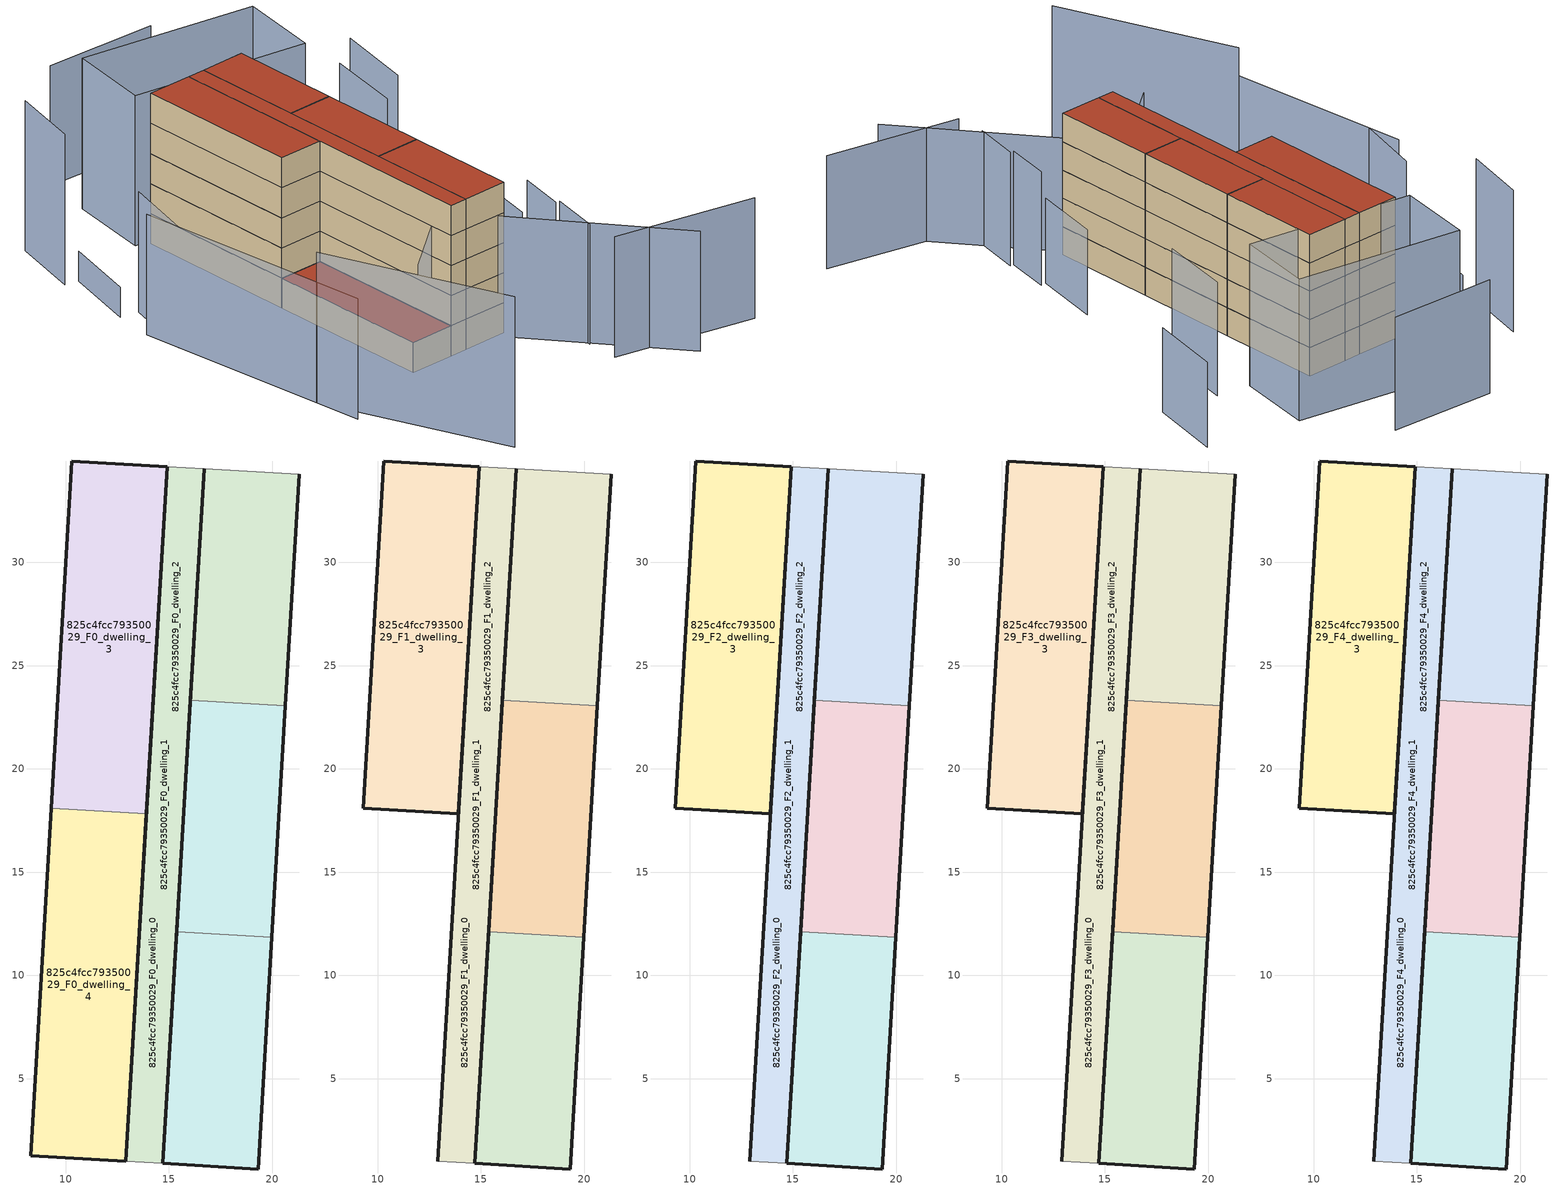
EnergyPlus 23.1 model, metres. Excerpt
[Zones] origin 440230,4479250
825c4fcc79350029_F0_dwelling_0
 floor ground (EU_floor_Construction): 16.7,34.52 16.04,23.31 14.71,0.9 12.91,1 14.91,34.63 z0; 21.31,34.25 20.64,23.04 16.04,23.31 16.7,34.52 z0
 wall outside (EU_wall_Construction): 20.64,23.04 21.31,34.25 / 16.7,34.52 16.04,23.31 z0:3
 wall adiabatic (EU_wall_Construction): 21.31,34.25 16.7,34.52 z0:3
 wall to 825c4fcc79350029_F0_dwelling_1 (EU_wall_Construction): 16.04,23.31 20.64,23.04 z0:3
825c4fcc79350029_F0_dwelling_1
 floor ground (EU_floor_Construction): 16.7,34.52 16.04,23.31 15.38,12.11 14.71,0.9 12.91,1 14.91,34.63 z0; 20.64,23.04 19.98,11.83 15.38,12.11 16.04,23.31 z0
 wall outside (EU_wall_Construction): 19.98,11.83 20.64,23.04 / 16.04,23.31 15.38,12.11 z0:3
 wall to 825c4fcc79350029_F0_dwelling_2 (EU_wall_Construction): 15.38,12.11 19.98,11.83 z0:3
825c4fcc79350029_F0_dwelling_2
 floor ground (EU_floor_Construction): 16.7,34.52 15.38,12.11 14.71,0.9 12.91,1 14.91,34.63 z0; 19.98,11.83 19.31,0.62 14.71,0.9 15.38,12.11 z0
 wall outside (EU_wall_Construction): 15.38,12.11 14.71,0.9 19.31,0.62 19.98,11.83 z0:3
825c4fcc79350029_F0_dwelling_3
 floor ground (EU_floor_Construction): 14.91,34.63 13.91,17.82 9.31,18.09 10.3,34.9 z0
 wall outside (EU_wall_Construction): 13.91,17.82 14.91,34.63 10.3,34.9 9.31,18.09 z0:3
 wall to 825c4fcc79350029_F0_dwelling_4 (EU_wall_Construction): 9.31,18.09 13.91,17.82 z0:3
825c4fcc79350029_F0_dwelling_4
 floor ground (EU_floor_Construction): 13.91,17.82 12.91,1 8.31,1.28 9.31,18.09 z0
 wall outside (EU_wall_Construction): 9.31,18.09 8.31,1.28 12.91,1 13.91,17.82 z0:3
 roof outside (EU_roof_Construction): 12.91,1 13.91,17.82 9.31,18.09 8.31,1.28 z3
825c4fcc79350029_F0_circulation
 floor ground (EU_floor_Construction): 21.31,34.25 20.64,23.04 16.04,23.31 16.14,25.08 16.7,34.52 z0; 20.64,23.04 19.98,11.83 15.38,12.11 15.44,13.25 16.04,23.31 z0; 16.7,34.52 16.04,23.31 15.38,12.11 15.26,10.2 14.71,0.9 12.91,1 14.91,34.63 z0; 19.98,11.83 19.31,0.62 14.71,0.9 15.38,12.11 z0
 wall outside (EU_wall_Construction): 14.71,0.9 16.7,34.52 / 14.91,34.63 12.91,1 z0:3
 wall adiabatic (EU_wall_Construction): 12.91,1 14.71,0.9 / 16.7,34.52 14.91,34.63 z0:3
 roof outside (EU_floor_Construction): 20.64,23.04 21.31,34.25 16.7,34.52 16.45,30.31 16.22,26.42 16.04,23.31 z3; 19.98,11.83 20.64,23.04 16.04,23.31 15.92,21.28 15.38,12.11 z3; 15.38,12.11 16.04,23.31 16.7,34.52 14.91,34.63 12.91,1 14.71,0.9 z3
825c4fcc79350029_F1_dwelling_0
 floor to 825c4fcc79350029_F0_dwelling_0 (EU_floor_Construction): 21.31,34.25 20.64,23.04 16.04,23.31 16.7,34.52 z3; 16.7,34.52 16.04,23.31 14.71,0.9 12.91,1 14.91,34.63 z3
 wall outside (EU_wall_Construction): 20.64,23.04 21.31,34.25 / 16.7,34.52 16.04,23.31 z3:6
 wall adiabatic (EU_wall_Construction): 21.31,34.25 16.7,34.52 z3:6
 wall to 825c4fcc79350029_F1_dwelling_1 (EU_wall_Construction): 16.04,23.31 20.64,23.04 z3:6
825c4fcc79350029_F1_dwelling_1
 floor to 825c4fcc79350029_F0_dwelling_1 (EU_floor_Construction): 20.64,23.04 19.98,11.83 15.38,12.11 16.04,23.31 z3; 16.7,34.52 16.04,23.31 15.38,12.11 14.71,0.9 12.91,1 14.91,34.63 z3
 wall outside (EU_wall_Construction): 19.98,11.83 20.64,23.04 / 16.04,23.31 15.38,12.11 z3:6
 wall to 825c4fcc79350029_F1_dwelling_2 (EU_wall_Construction): 15.38,12.11 19.98,11.83 z3:6
825c4fcc79350029_F1_dwelling_2
 floor to 825c4fcc79350029_F0_dwelling_2 (EU_floor_Construction): 19.98,11.83 19.31,0.62 14.71,0.9 15.38,12.11 z3; 16.7,34.52 15.38,12.11 14.71,0.9 12.91,1 14.91,34.63 z3
 wall outside (EU_wall_Construction): 15.38,12.11 14.71,0.9 19.31,0.62 19.98,11.83 z3:6
825c4fcc79350029_F1_dwelling_3
 floor to 825c4fcc79350029_F0_dwelling_3 (EU_floor_Construction): 14.91,34.63 13.91,17.82 9.31,18.09 10.3,34.9 z3
 wall outside (EU_wall_Construction): 10.3,34.9 9.31,18.09 13.91,17.82 14.91,34.63 10.3,34.9 z3:6
825c4fcc79350029_F1_circulation
 floor outside (EU_floor_Construction): 21.31,34.25 20.64,23.04 16.04,23.31 16.14,25.08 16.7,34.52 z3; 16.7,34.52 16.04,23.31 15.38,12.11 15.26,10.2 14.71,0.9 12.91,1 14.91,34.63 z3; 20.64,23.04 19.98,11.83 15.38,12.11 15.44,13.25 16.04,23.31 z3; 19.98,11.83 19.31,0.62 14.71,0.9 14.98,5.43 15.38,12.11 z3
 wall outside (EU_wall_Construction): 14.71,0.9 16.7,34.52 / 14.91,34.63 12.91,1 z3:6
 wall adiabatic (EU_wall_Construction): 12.91,1 14.71,0.9 / 16.7,34.52 14.91,34.63 z3:6
 roof outside (EU_floor_Construction): 20.64,23.04 21.31,34.25 16.7,34.52 16.45,30.31 16.22,26.42 16.04,23.31 z6; 19.98,11.83 20.64,23.04 16.04,23.31 15.92,21.28 15.38,12.11 z6; 15.38,12.11 16.04,23.31 16.7,34.52 14.91,34.63 12.91,1 14.71,0.9 z6
825c4fcc79350029_F2_dwelling_0
 floor to 825c4fcc79350029_F1_dwelling_0 (EU_floor_Construction): 21.31,34.25 20.64,23.04 16.04,23.31 16.7,34.52 z6; 16.7,34.52 16.04,23.31 14.71,0.9 12.91,1 14.91,34.63 z6
 wall outside (EU_wall_Construction): 20.64,23.04 21.31,34.25 / 16.7,34.52 16.04,23.31 z6:9
 wall adiabatic (EU_wall_Construction): 21.31,34.25 16.7,34.52 z6:9
 wall to 825c4fcc79350029_F2_dwelling_1 (EU_wall_Construction): 16.04,23.31 20.64,23.04 z6:9
825c4fcc79350029_F2_dwelling_1
 floor to 825c4fcc79350029_F1_dwelling_1 (EU_floor_Construction): 20.64,23.04 19.98,11.83 15.38,12.11 16.04,23.31 z6; 16.7,34.52 16.04,23.31 15.38,12.11 14.71,0.9 12.91,1 14.91,34.63 z6
 wall outside (EU_wall_Construction): 19.98,11.83 20.64,23.04 / 16.04,23.31 15.38,12.11 z6:9
 wall to 825c4fcc79350029_F2_dwelling_2 (EU_wall_Construction): 15.38,12.11 19.98,11.83 z6:9
825c4fcc79350029_F2_dwelling_2
 floor to 825c4fcc79350029_F1_dwelling_2 (EU_floor_Construction): 19.98,11.83 19.31,0.62 14.71,0.9 15.38,12.11 z6; 16.7,34.52 15.38,12.11 14.71,0.9 12.91,1 14.91,34.63 z6
 wall outside (EU_wall_Construction): 15.38,12.11 14.71,0.9 19.31,0.62 19.98,11.83 z6:9
825c4fcc79350029_F2_dwelling_3
 floor to 825c4fcc79350029_F1_dwelling_3 (EU_floor_Construction): 14.91,34.63 13.91,17.82 9.31,18.09 10.3,34.9 z6
 wall outside (EU_wall_Construction): 10.3,34.9 9.31,18.09 13.91,17.82 14.91,34.63 10.3,34.9 z6:9
825c4fcc79350029_F2_circulation
 floor outside (EU_floor_Construction): 21.31,34.25 20.64,23.04 16.04,23.31 16.14,25.08 16.7,34.52 z6; 16.7,34.52 16.04,23.31 15.38,12.11 15.26,10.2 14.71,0.9 12.91,1 14.91,34.63 z6; 20.64,23.04 19.98,11.83 15.38,12.11 15.44,13.25 16.04,23.31 z6; 19.98,11.83 19.31,0.62 14.71,0.9 14.98,5.43 15.38,12.11 z6
 wall outside (EU_wall_Construction): 14.71,0.9 16.7,34.52 / 14.91,34.63 12.91,1 z6:9
 wall adiabatic (EU_wall_Construction): 12.91,1 14.71,0.9 / 16.7,34.52 14.91,34.63 z6:9
 roof outside (EU_floor_Construction): 20.64,23.04 21.31,34.25 16.7,34.52 16.45,30.31 16.22,26.42 16.04,23.31 z9; 19.98,11.83 20.64,23.04 16.04,23.31 15.92,21.28 15.38,12.11 z9; 15.38,12.11 16.04,23.31 16.7,34.52 14.91,34.63 12.91,1 14.71,0.9 z9
825c4fcc79350029_F3_dwelling_0
 floor to 825c4fcc79350029_F2_dwelling_0 (EU_floor_Construction): 21.31,34.25 20.64,23.04 16.04,23.31 16.7,34.52 z9; 16.7,34.52 16.04,23.31 14.71,0.9 12.91,1 14.91,34.63 z9
 wall outside (EU_wall_Construction): 20.64,23.04 21.31,34.25 / 16.7,34.52 16.04,23.31 z9:12
 wall adiabatic (EU_wall_Construction): 21.31,34.25 16.7,34.52 z9:12
 wall to 825c4fcc79350029_F3_dwelling_1 (EU_wall_Construction): 16.04,23.31 20.64,23.04 z9:12
825c4fcc79350029_F3_dwelling_1
 floor to 825c4fcc79350029_F2_dwelling_1 (EU_floor_Construction): 20.64,23.04 19.98,11.83 15.38,12.11 16.04,23.31 z9; 16.7,34.52 16.04,23.31 15.38,12.11 14.71,0.9 12.91,1 14.91,34.63 z9
 wall outside (EU_wall_Construction): 19.98,11.83 20.64,23.04 / 16.04,23.31 15.38,12.11 z9:12
 wall to 825c4fcc79350029_F3_dwelling_2 (EU_wall_Construction): 15.38,12.11 19.98,11.83 z9:12
825c4fcc79350029_F3_dwelling_2
 floor to 825c4fcc79350029_F2_dwelling_2 (EU_floor_Construction): 19.98,11.83 19.31,0.62 14.71,0.9 15.38,12.11 z9; 16.7,34.52 15.38,12.11 14.71,0.9 12.91,1 14.91,34.63 z9
 wall outside (EU_wall_Construction): 15.38,12.11 14.71,0.9 19.31,0.62 19.98,11.83 z9:12
825c4fcc79350029_F3_dwelling_3
 floor to 825c4fcc79350029_F2_dwelling_3 (EU_floor_Construction): 14.91,34.63 13.91,17.82 9.31,18.09 10.3,34.9 z9
 wall outside (EU_wall_Construction): 10.3,34.9 9.31,18.09 13.91,17.82 14.91,34.63 10.3,34.9 z9:12
825c4fcc79350029_F3_circulation
 floor outside (EU_floor_Construction): 21.31,34.25 20.64,23.04 16.04,23.31 16.14,25.08 16.7,34.52 z9; 16.7,34.52 16.04,23.31 15.38,12.11 15.26,10.2 14.71,0.9 12.91,1 14.91,34.63 z9; 20.64,23.04 19.98,11.83 15.38,12.11 15.44,13.25 16.04,23.31 z9; 19.98,11.83 19.31,0.62 14.71,0.9 14.98,5.43 15.38,12.11 z9
 wall outside (EU_wall_Construction): 14.71,0.9 16.7,34.52 / 14.91,34.63 12.91,1 z9:12
 wall adiabatic (EU_wall_Construction): 12.91,1 14.71,0.9 / 16.7,34.52 14.91,34.63 z9:12
 roof outside (EU_floor_Construction): 20.64,23.04 21.31,34.25 16.7,34.52 16.45,30.31 16.22,26.42 16.04,23.31 z12; 19.98,11.83 20.64,23.04 16.04,23.31 15.92,21.28 15.38,12.11 z12; 15.38,12.11 16.04,23.31 16.7,34.52 14.91,34.63 12.91,1 14.71,0.9 z12
825c4fcc79350029_F4_dwelling_0
 floor to 825c4fcc79350029_F3_dwelling_0 (EU_floor_Construction): 21.31,34.25 20.64,23.04 16.04,23.31 16.7,34.52 z12; 16.7,34.52 16.04,23.31 14.71,0.9 12.91,1 14.91,34.63 z12
 wall outside (EU_wall_Construction): 20.64,23.04 21.31,34.25 / 16.7,34.52 16.04,23.31 z12:15
 wall adiabatic (EU_wall_Construction): 21.31,34.25 16.7,34.52 z12:15
 wall to 825c4fcc79350029_F4_dwelling_1 (EU_wall_Construction): 16.04,23.31 20.64,23.04 z12:15
 roof outside (EU_roof_Construction): 14.71,0.9 16.04,23.31 16.7,34.52 14.91,34.63 12.91,1 z15; 20.64,23.04 21.31,34.25 16.7,34.52 16.04,23.31 z15
825c4fcc79350029_F4_dwelling_1
 floor to 825c4fcc79350029_F3_dwelling_1 (EU_floor_Construction): 20.64,23.04 19.98,11.83 15.38,12.11 16.04,23.31 z12; 16.7,34.52 16.04,23.31 15.38,12.11 14.71,0.9 12.91,1 14.91,34.63 z12
 wall outside (EU_wall_Construction): 19.98,11.83 20.64,23.04 / 16.04,23.31 15.38,12.11 z12:15
 wall to 825c4fcc79350029_F4_dwelling_2 (EU_wall_Construction): 15.38,12.11 19.98,11.83 z12:15
 roof outside (EU_roof_Construction): 14.71,0.9 15.38,12.11 16.04,23.31 16.7,34.52 14.91,34.63 12.91,1 z15; 19.98,11.83 20.64,23.04 16.04,23.31 15.38,12.11 z15
825c4fcc79350029_F4_dwelling_2
 floor to 825c4fcc79350029_F3_dwelling_2 (EU_floor_Construction): 19.98,11.83 19.31,0.62 14.71,0.9 15.38,12.11 z12; 16.7,34.52 15.38,12.11 14.71,0.9 12.91,1 14.91,34.63 z12
 wall outside (EU_wall_Construction): 15.38,12.11 14.71,0.9 19.31,0.62 19.98,11.83 z12:15
 roof outside (EU_roof_Construction): 15.38,12.11 16.7,34.52 14.91,34.63 12.91,1 14.71,0.9 z15; 19.31,0.62 19.98,11.83 15.38,12.11 14.71,0.9 z15
825c4fcc79350029_F4_dwelling_3
 floor to 825c4fcc79350029_F3_dwelling_3 (EU_floor_Construction): 14.91,34.63 13.91,17.82 9.31,18.09 10.3,34.9 z12
 wall outside (EU_wall_Construction): 10.3,34.9 9.31,18.09 13.91,17.82 14.91,34.63 10.3,34.9 z12:15
 roof outside (EU_roof_Construction): 13.91,17.82 14.91,34.63 10.3,34.9 9.31,18.09 z15
825c4fcc79350029_F4_circulation
 floor outside (EU_floor_Construction): 21.31,34.25 20.64,23.04 16.04,23.31 16.14,25.08 16.7,34.52 z12; 16.7,34.52 16.04,23.31 15.38,12.11 15.26,10.2 14.71,0.9 12.91,1 14.91,34.63 z12; 20.64,23.04 19.98,11.83 15.38,12.11 15.44,13.25 16.04,23.31 z12; 19.98,11.83 19.31,0.62 14.71,0.9 14.98,5.43 15.38,12.11 z12
 wall outside (EU_wall_Construction): 14.71,0.9 16.7,34.52 / 14.91,34.63 12.91,1 z12:15
 wall adiabatic (EU_wall_Construction): 12.91,1 14.71,0.9 / 16.7,34.52 14.91,34.63 z12:15
 roof outside (EU_roof_Construction): 20.64,23.04 21.31,34.25 16.7,34.52 16.22,26.42 16.04,23.31 z15; 19.98,11.83 20.64,23.04 16.04,23.31 15.92,21.28 15.38,12.11 z15; 15.38,12.11 16.04,23.31 16.7,34.52 14.91,34.63 12.91,1 14.71,0.9 z15; 19.31,0.62 19.98,11.83 15.38,12.11 14.71,0.9 z15
shading: 22.66,-9.66 36.51,-13.6 / 6.94,-0.61 15.43,5.12 / 15.43,5.12 28.61,-14.41 / 22.91,-6.41 24.26,-1.51 / 23.87,-1.4 25.16,3.29 / -2.52,23.34 -1.45,-1.21 / 0.1,26.79 -2.36,19.63 / 28.04,22.91 30.09,30.57 / 23.79,47.57 12.24,48.89 z0:12; 24.61,3.37 26.57,10.53 / 36.06,29.19 38.28,37.02 z0:9; 0.75,34.68 -1.7,27.32 z0:3; 1.74,42.05 -0.57,35.11 / -1.66,3.58 4.19,-14.92 / 11.05,43.9 28.54,39.71 / 28.54,39.71 26.56,31.43 / 26.56,31.43 9.06,35.63 / 9.06,35.63 11.05,43.9 z0:15
[Building]
EU S2 Campaign: North Axis=0; Terrain=City; Solar Distribution=FullExterior
[Site:Location]
Madrid: Latitude=40.5; Longitude=-3.5; Time Zone=1; Elevation=609
[SizingPeriod:WeatherFileDays]
AnnualSizingPeriod: Begin Month=1; Begin Day of Month=1; End Month=12; End Day of Month=31; Day of Week for Start Day=Monday; Use Weather File Daylight Saving Period=No; Use Weather File Rain and Snow Indicators=No
[MATERIAL]
EU_InternalMass_Material: Roughness=MediumRough; Thickness=0.1; Conductivity=1; Density=1800; Specific Heat=900; Thermal Absorptance=0.9; Solar Absorptance=0.7; Visible Absorptance=0.7
[MATERIAL:NOMASS] Roughness=MediumRough; Thermal Absorptance=0.9; Solar Absorptance=0.7; Visible Absorptance=0.7
Name | Thermal Resistance
EU_wall_NoMass | 1.60022
EU_roof_NoMass | 1.57597
EU_floor_NoMass | 0.470652
[CONSTRUCTION]
EU_wall_Construction: EU_wall_NoMass
EU_roof_Construction: EU_roof_NoMass
EU_floor_Construction: EU_floor_NoMass
EU_InternalMass_Construction: EU_InternalMass_Material
[ZONE] Type=1; Multiplier=1; Ceiling Height=autocalculate; Floor Area=autocalculate; Part of Total Floor Area=Yes
Name | Volume
825c4fcc79350029_F0_dwelling_0; 825c4fcc79350029_F1_dwelling_0; 825c4fcc79350029_F2_dwelling_0; 825c4fcc79350029_F3_dwelling_0; 825c4fcc79350029_F4_dwelling_0; 825c4fcc79350029_F1_dwelling_2; 825c4fcc79350029_F2_dwelling_2; 825c4fcc79350029_F3_dwelling_2; 825c4fcc79350029_F4_dwelling_2 | 337.249
825c4fcc79350029_F0_dwelling_1; 825c4fcc79350029_F1_dwelling_1; 825c4fcc79350029_F2_dwelling_1; 825c4fcc79350029_F3_dwelling_1; 825c4fcc79350029_F4_dwelling_1; 825c4fcc79350029_F0_dwelling_2 | 337.248
825c4fcc79350029_F0_dwelling_3; 825c4fcc79350029_F1_dwelling_3; 825c4fcc79350029_F2_dwelling_3; 825c4fcc79350029_F3_dwelling_3; 825c4fcc79350029_F4_dwelling_3; 825c4fcc79350029_F0_dwelling_4 | 233.016
825c4fcc79350029_F0_circulation; 825c4fcc79350029_F1_circulation; 825c4fcc79350029_F2_circulation; 825c4fcc79350029_F3_circulation; 825c4fcc79350029_F4_circulation | 647.935
[INTERNALMASS] Construction=EU_InternalMass_Construction
Name | Zone or ZoneList | Surface Area
825c4fcc79350029_F0_dwelling_0_EU_InternalMass | 825c4fcc79350029_F0_dwelling_0 | 51.7811
825c4fcc79350029_F0_dwelling_1_EU_InternalMass | 825c4fcc79350029_F0_dwelling_1 | 51.7811
825c4fcc79350029_F0_dwelling_2_EU_InternalMass | 825c4fcc79350029_F0_dwelling_2 | 51.7811
825c4fcc79350029_F0_dwelling_3_EU_InternalMass | 825c4fcc79350029_F0_dwelling_3 | 77.6721
825c4fcc79350029_F0_dwelling_4_EU_InternalMass | 825c4fcc79350029_F0_dwelling_4 | 77.6721
825c4fcc79350029_F1_dwelling_0_EU_InternalMass | 825c4fcc79350029_F1_dwelling_0 | 77.6717
825c4fcc79350029_F1_dwelling_1_EU_InternalMass | 825c4fcc79350029_F1_dwelling_1 | 77.6717
825c4fcc79350029_F1_dwelling_2_EU_InternalMass | 825c4fcc79350029_F1_dwelling_2 | 77.6721
825c4fcc79350029_F1_dwelling_3_EU_InternalMass | 825c4fcc79350029_F1_dwelling_3 | 77.6721
825c4fcc79350029_F2_dwelling_0_EU_InternalMass | 825c4fcc79350029_F2_dwelling_0 | 77.6717
825c4fcc79350029_F2_dwelling_1_EU_InternalMass | 825c4fcc79350029_F2_dwelling_1 | 77.6717
825c4fcc79350029_F2_dwelling_2_EU_InternalMass | 825c4fcc79350029_F2_dwelling_2 | 77.6721
825c4fcc79350029_F2_dwelling_3_EU_InternalMass | 825c4fcc79350029_F2_dwelling_3 | 77.6721
825c4fcc79350029_F3_dwelling_0_EU_InternalMass | 825c4fcc79350029_F3_dwelling_0 | 77.6717
825c4fcc79350029_F3_dwelling_1_EU_InternalMass | 825c4fcc79350029_F3_dwelling_1 | 77.6717
825c4fcc79350029_F3_dwelling_2_EU_InternalMass | 825c4fcc79350029_F3_dwelling_2 | 77.6721
825c4fcc79350029_F3_dwelling_3_EU_InternalMass | 825c4fcc79350029_F3_dwelling_3 | 77.6721
825c4fcc79350029_F4_dwelling_0_EU_InternalMass | 825c4fcc79350029_F4_dwelling_0 | 77.6717
825c4fcc79350029_F4_dwelling_1_EU_InternalMass | 825c4fcc79350029_F4_dwelling_1 | 77.6717
825c4fcc79350029_F4_dwelling_2_EU_InternalMass | 825c4fcc79350029_F4_dwelling_2 | 77.6721
825c4fcc79350029_F4_dwelling_3_EU_InternalMass | 825c4fcc79350029_F4_dwelling_3 | 77.6721
[OTHEREQUIPMENT] Fuel Type=Electricity; Design Level Calculation Method=Watts/Area; Power per Zone Floor Area=1; Fraction Latent=0; Fraction Radiant=0; Fraction Lost=0; Carbon Dioxide Generation Rate=0; EndUse Subcategory=EU_Step8_InternalGains
Name | Zone or ZoneList or Space or SpaceList | Schedule
EU_Step8_InternalGain_825c4fcc79350029_F0_dwelling_0_f000 | 825c4fcc79350029_F0_dwelling_0 | EU_Step8_GainSchedule_825c4fcc79350029_F0_dwelling_0_f000
EU_Step8_InternalGain_825c4fcc79350029_F0_dwelling_1_f000 | 825c4fcc79350029_F0_dwelling_1 | EU_Step8_GainSchedule_825c4fcc79350029_F0_dwelling_1_f000
EU_Step8_InternalGain_825c4fcc79350029_F0_dwelling_2_f000 | 825c4fcc79350029_F0_dwelling_2 | EU_Step8_GainSchedule_825c4fcc79350029_F0_dwelling_2_f000
EU_Step8_InternalGain_825c4fcc79350029_F0_dwelling_3_f000 | 825c4fcc79350029_F0_dwelling_3 | EU_Step8_GainSchedule_825c4fcc79350029_F0_dwelling_3_f000
EU_Step8_InternalGain_825c4fcc79350029_F0_dwelling_4_f000 | 825c4fcc79350029_F0_dwelling_4 | EU_Step8_GainSchedule_825c4fcc79350029_F0_dwelling_4_f000
EU_Step8_InternalGain_825c4fcc79350029_F1_dwelling_0_f000 | 825c4fcc79350029_F1_dwelling_0 | EU_Step8_GainSchedule_825c4fcc79350029_F1_dwelling_0_f000
EU_Step8_InternalGain_825c4fcc79350029_F1_dwelling_1_f000 | 825c4fcc79350029_F1_dwelling_1 | EU_Step8_GainSchedule_825c4fcc79350029_F1_dwelling_1_f000
EU_Step8_InternalGain_825c4fcc79350029_F1_dwelling_2_f000 | 825c4fcc79350029_F1_dwelling_2 | EU_Step8_GainSchedule_825c4fcc79350029_F1_dwelling_2_f000
EU_Step8_InternalGain_825c4fcc79350029_F1_dwelling_3_f000 | 825c4fcc79350029_F1_dwelling_3 | EU_Step8_GainSchedule_825c4fcc79350029_F1_dwelling_3_f000
EU_Step8_InternalGain_825c4fcc79350029_F2_dwelling_0_f000 | 825c4fcc79350029_F2_dwelling_0 | EU_Step8_GainSchedule_825c4fcc79350029_F2_dwelling_0_f000
EU_Step8_InternalGain_825c4fcc79350029_F2_dwelling_1_f000 | 825c4fcc79350029_F2_dwelling_1 | EU_Step8_GainSchedule_825c4fcc79350029_F2_dwelling_1_f000
EU_Step8_InternalGain_825c4fcc79350029_F2_dwelling_2_f000 | 825c4fcc79350029_F2_dwelling_2 | EU_Step8_GainSchedule_825c4fcc79350029_F2_dwelling_2_f000
EU_Step8_InternalGain_825c4fcc79350029_F2_dwelling_3_f000 | 825c4fcc79350029_F2_dwelling_3 | EU_Step8_GainSchedule_825c4fcc79350029_F2_dwelling_3_f000
EU_Step8_InternalGain_825c4fcc79350029_F3_dwelling_0_f000 | 825c4fcc79350029_F3_dwelling_0 | EU_Step8_GainSchedule_825c4fcc79350029_F3_dwelling_0_f000
EU_Step8_InternalGain_825c4fcc79350029_F3_dwelling_1_f000 | 825c4fcc79350029_F3_dwelling_1 | EU_Step8_GainSchedule_825c4fcc79350029_F3_dwelling_1_f000
EU_Step8_InternalGain_825c4fcc79350029_F3_dwelling_2_f000 | 825c4fcc79350029_F3_dwelling_2 | EU_Step8_GainSchedule_825c4fcc79350029_F3_dwelling_2_f000
EU_Step8_InternalGain_825c4fcc79350029_F3_dwelling_3_f000 | 825c4fcc79350029_F3_dwelling_3 | EU_Step8_GainSchedule_825c4fcc79350029_F3_dwelling_3_f000
EU_Step8_InternalGain_825c4fcc79350029_F4_dwelling_0_f000 | 825c4fcc79350029_F4_dwelling_0 | EU_Step8_GainSchedule_825c4fcc79350029_F4_dwelling_0_f000
EU_Step8_InternalGain_825c4fcc79350029_F4_dwelling_1_f000 | 825c4fcc79350029_F4_dwelling_1 | EU_Step8_GainSchedule_825c4fcc79350029_F4_dwelling_1_f000
EU_Step8_InternalGain_825c4fcc79350029_F4_dwelling_2_f000 | 825c4fcc79350029_F4_dwelling_2 | EU_Step8_GainSchedule_825c4fcc79350029_F4_dwelling_2_f000
EU_Step8_InternalGain_825c4fcc79350029_F4_dwelling_3_f000 | 825c4fcc79350029_F4_dwelling_3 | EU_Step8_GainSchedule_825c4fcc79350029_F4_dwelling_3_f000
[ZONEINFILTRATION:DESIGNFLOWRATE] Schedule=EU_AlwaysOn; Design Flow Rate Calculation Method=Flow/Area; Flow Rate per Floor Area=0.0005; Constant Term Coefficient=1; Temperature Term Coefficient=0; Velocity Term Coefficient=0; Velocity Squared Term Coefficient=0
Name | Zone or ZoneList or Space or SpaceList
EU_Circulation_Infiltration_825c4fcc79350029_F0_circulation | 825c4fcc79350029_F0_circulation
EU_Circulation_Infiltration_825c4fcc79350029_F1_circulation | 825c4fcc79350029_F1_circulation
EU_Circulation_Infiltration_825c4fcc79350029_F2_circulation | 825c4fcc79350029_F2_circulation
EU_Circulation_Infiltration_825c4fcc79350029_F3_circulation | 825c4fcc79350029_F3_circulation
EU_Circulation_Infiltration_825c4fcc79350029_F4_circulation | 825c4fcc79350029_F4_circulation
[ZONEVENTILATION:DESIGNFLOWRATE] Schedule=EU_AlwaysOn; Design Flow Rate Calculation Method=AirChanges/Hour; Air Changes per Hour=0.480704; Ventilation Type=Natural; Fan Pressure Rise=0; Fan Total Efficiency=1; Constant Term Coefficient=1; Temperature Term Coefficient=0; Velocity Term Coefficient=0; Velocity Squared Term Coefficient=0; Minimum Indoor Temperature=-100; Maximum Indoor Temperature=100; Delta Temperature=-100; Minimum Outdoor Temperature=-100; Maximum Outdoor Temperature=100; Maximum Wind Speed=40
Name | Zone or ZoneList or Space or SpaceList
EU_ConstantAir_825c4fcc79350029_F0_dwelling_0 | 825c4fcc79350029_F0_dwelling_0
EU_ConstantAir_825c4fcc79350029_F0_dwelling_1 | 825c4fcc79350029_F0_dwelling_1
EU_ConstantAir_825c4fcc79350029_F0_dwelling_2 | 825c4fcc79350029_F0_dwelling_2
EU_ConstantAir_825c4fcc79350029_F0_dwelling_3 | 825c4fcc79350029_F0_dwelling_3
EU_ConstantAir_825c4fcc79350029_F0_dwelling_4 | 825c4fcc79350029_F0_dwelling_4
EU_ConstantAir_825c4fcc79350029_F1_dwelling_0 | 825c4fcc79350029_F1_dwelling_0
EU_ConstantAir_825c4fcc79350029_F1_dwelling_1 | 825c4fcc79350029_F1_dwelling_1
EU_ConstantAir_825c4fcc79350029_F1_dwelling_2 | 825c4fcc79350029_F1_dwelling_2
EU_ConstantAir_825c4fcc79350029_F1_dwelling_3 | 825c4fcc79350029_F1_dwelling_3
EU_ConstantAir_825c4fcc79350029_F2_dwelling_0 | 825c4fcc79350029_F2_dwelling_0
EU_ConstantAir_825c4fcc79350029_F2_dwelling_1 | 825c4fcc79350029_F2_dwelling_1
EU_ConstantAir_825c4fcc79350029_F2_dwelling_2 | 825c4fcc79350029_F2_dwelling_2
EU_ConstantAir_825c4fcc79350029_F2_dwelling_3 | 825c4fcc79350029_F2_dwelling_3
EU_ConstantAir_825c4fcc79350029_F3_dwelling_0 | 825c4fcc79350029_F3_dwelling_0
EU_ConstantAir_825c4fcc79350029_F3_dwelling_1 | 825c4fcc79350029_F3_dwelling_1
EU_ConstantAir_825c4fcc79350029_F3_dwelling_2 | 825c4fcc79350029_F3_dwelling_2
EU_ConstantAir_825c4fcc79350029_F3_dwelling_3 | 825c4fcc79350029_F3_dwelling_3
EU_ConstantAir_825c4fcc79350029_F4_dwelling_0 | 825c4fcc79350029_F4_dwelling_0
EU_ConstantAir_825c4fcc79350029_F4_dwelling_1 | 825c4fcc79350029_F4_dwelling_1
EU_ConstantAir_825c4fcc79350029_F4_dwelling_2 | 825c4fcc79350029_F4_dwelling_2
EU_ConstantAir_825c4fcc79350029_F4_dwelling_3 | 825c4fcc79350029_F4_dwelling_3
[HVACTEMPLATE:THERMOSTAT] Constant Heating Setpoint=20; Constant Cooling Setpoint=50
EU_HeatOnly_825c4fcc79350029_F0_dwelling_0; EU_HeatOnly_825c4fcc79350029_F0_dwelling_1; EU_HeatOnly_825c4fcc79350029_F0_dwelling_2; EU_HeatOnly_825c4fcc79350029_F0_dwelling_3; EU_HeatOnly_825c4fcc79350029_F0_dwelling_4; EU_HeatOnly_825c4fcc79350029_F1_dwelling_0; EU_HeatOnly_825c4fcc79350029_F1_dwelling_1; EU_HeatOnly_825c4fcc79350029_F1_dwelling_2; EU_HeatOnly_825c4fcc79350029_F1_dwelling_3; EU_HeatOnly_825c4fcc79350029_F2_dwelling_0; EU_HeatOnly_825c4fcc79350029_F2_dwelling_1; EU_HeatOnly_825c4fcc79350029_F2_dwelling_2; EU_HeatOnly_825c4fcc79350029_F2_dwelling_3; EU_HeatOnly_825c4fcc79350029_F3_dwelling_0; EU_HeatOnly_825c4fcc79350029_F3_dwelling_1; EU_HeatOnly_825c4fcc79350029_F3_dwelling_2; EU_HeatOnly_825c4fcc79350029_F3_dwelling_3; EU_HeatOnly_825c4fcc79350029_F4_dwelling_0; EU_HeatOnly_825c4fcc79350029_F4_dwelling_1; EU_HeatOnly_825c4fcc79350029_F4_dwelling_2; EU_HeatOnly_825c4fcc79350029_F4_dwelling_3
[HVACTEMPLATE:ZONE:IDEALLOADSAIRSYSTEM] System Availability Schedule=EU_AlwaysOn; Maximum Heating Supply Air Temperature=50; Minimum Cooling Supply Air Temperature=13; Maximum Heating Supply Air Humidity Ratio=0.0156; Minimum Cooling Supply Air Humidity Ratio=0.0077; Heating Limit=NoLimit; Cooling Limit=NoLimit; Heating Availability Schedule=EU_AlwaysOn; Cooling Availability Schedule=EU_CoolingOff; Dehumidification Control Type=ConstantSensibleHeatRatio; Cooling Sensible Heat Ratio=0.7; Dehumidification Setpoint=60; Humidification Control Type=None; Humidification Setpoint=30; Outdoor Air Method=None; Outdoor Air Flow Rate per Person=0.00944; Outdoor Air Flow Rate per Zone Floor Area=0; Outdoor Air Flow Rate per Zone=0; Demand Controlled Ventilation Type=None; Outdoor Air Economizer Type=NoEconomizer; Heat Recovery Type=None; Sensible Heat Recovery Effectiveness=0.7; Latent Heat Recovery Effectiveness=0.65
Name | Template Thermostat
825c4fcc79350029_F0_dwelling_0 | EU_HeatOnly_825c4fcc79350029_F0_dwelling_0
825c4fcc79350029_F0_dwelling_1 | EU_HeatOnly_825c4fcc79350029_F0_dwelling_1
825c4fcc79350029_F0_dwelling_2 | EU_HeatOnly_825c4fcc79350029_F0_dwelling_2
825c4fcc79350029_F0_dwelling_3 | EU_HeatOnly_825c4fcc79350029_F0_dwelling_3
825c4fcc79350029_F0_dwelling_4 | EU_HeatOnly_825c4fcc79350029_F0_dwelling_4
825c4fcc79350029_F1_dwelling_0 | EU_HeatOnly_825c4fcc79350029_F1_dwelling_0
825c4fcc79350029_F1_dwelling_1 | EU_HeatOnly_825c4fcc79350029_F1_dwelling_1
825c4fcc79350029_F1_dwelling_2 | EU_HeatOnly_825c4fcc79350029_F1_dwelling_2
825c4fcc79350029_F1_dwelling_3 | EU_HeatOnly_825c4fcc79350029_F1_dwelling_3
825c4fcc79350029_F2_dwelling_0 | EU_HeatOnly_825c4fcc79350029_F2_dwelling_0
825c4fcc79350029_F2_dwelling_1 | EU_HeatOnly_825c4fcc79350029_F2_dwelling_1
825c4fcc79350029_F2_dwelling_2 | EU_HeatOnly_825c4fcc79350029_F2_dwelling_2
825c4fcc79350029_F2_dwelling_3 | EU_HeatOnly_825c4fcc79350029_F2_dwelling_3
825c4fcc79350029_F3_dwelling_0 | EU_HeatOnly_825c4fcc79350029_F3_dwelling_0
825c4fcc79350029_F3_dwelling_1 | EU_HeatOnly_825c4fcc79350029_F3_dwelling_1
825c4fcc79350029_F3_dwelling_2 | EU_HeatOnly_825c4fcc79350029_F3_dwelling_2
825c4fcc79350029_F3_dwelling_3 | EU_HeatOnly_825c4fcc79350029_F3_dwelling_3
825c4fcc79350029_F4_dwelling_0 | EU_HeatOnly_825c4fcc79350029_F4_dwelling_0
825c4fcc79350029_F4_dwelling_1 | EU_HeatOnly_825c4fcc79350029_F4_dwelling_1
825c4fcc79350029_F4_dwelling_2 | EU_HeatOnly_825c4fcc79350029_F4_dwelling_2
825c4fcc79350029_F4_dwelling_3 | EU_HeatOnly_825c4fcc79350029_F4_dwelling_3
[SIZING:ZONE] Zone Cooling Design Supply Air Temperature Input Method=SupplyAirTemperature; Zone Cooling Design Supply Air Temperature=13; Zone Heating Design Supply Air Temperature Input Method=SupplyAirTemperature; Zone Heating Design Supply Air Temperature=50; Zone Cooling Design Supply Air Humidity Ratio=0.008; Zone Heating Design Supply Air Humidity Ratio=0.008; Cooling Design Air Flow Method=DesignDay; Cooling Design Air Flow Rate=0; Cooling Minimum Air Flow per Zone Floor Area=0.000762; Cooling Minimum Air Flow=0; Cooling Minimum Air Flow Fraction=0.2; Heating Design Air Flow Method=DesignDay; Heating Design Air Flow Rate=0; Heating Maximum Air Flow per Zone Floor Area=0.002032; Heating Maximum Air Flow=0.141576; Heating Maximum Air Flow Fraction=0.3; Account for Dedicated Outdoor Air System=No; Dedicated Outdoor Air System Control Strategy=NeutralSupplyAir; Dedicated Outdoor Air Low Setpoint Temperature for Design=autosize; Dedicated Outdoor Air High Setpoint Temperature for Design=autosize; Zone Load Sizing Method=Sensible Load Only No Latent Load; Zone Latent Cooling Design Supply Air Humidity Ratio Input Method=HumidityRatioDifference; Zone Cooling Design Supply Air Humidity Ratio Difference=0.005; Zone Latent Heating Design Supply Air Humidity Ratio Input Method=HumidityRatioDifference; Zone Humidification Design Supply Air Humidity Ratio Difference=0.005
825c4fcc79350029_F0_dwelling_0; 825c4fcc79350029_F0_dwelling_1; 825c4fcc79350029_F0_dwelling_2; 825c4fcc79350029_F0_dwelling_3; 825c4fcc79350029_F0_dwelling_4; 825c4fcc79350029_F1_dwelling_0; 825c4fcc79350029_F1_dwelling_1; 825c4fcc79350029_F1_dwelling_2; 825c4fcc79350029_F1_dwelling_3; 825c4fcc79350029_F2_dwelling_0; 825c4fcc79350029_F2_dwelling_1; 825c4fcc79350029_F2_dwelling_2; 825c4fcc79350029_F2_dwelling_3; 825c4fcc79350029_F3_dwelling_0; 825c4fcc79350029_F3_dwelling_1; 825c4fcc79350029_F3_dwelling_2; 825c4fcc79350029_F3_dwelling_3; 825c4fcc79350029_F4_dwelling_0; 825c4fcc79350029_F4_dwelling_1; 825c4fcc79350029_F4_dwelling_2; 825c4fcc79350029_F4_dwelling_3
[SCHEDULE:CONSTANT]
Name | Hourly Value
EU_AlwaysOn | 1
EU_CoolingOff | 0
[SCHEDULE:FILE] Column Number=1; Rows to Skip at Top=0; Number of Hours of Data=8760; Column Separator=Comma; Interpolate to Timestep=No; Minutes per Item=60; Adjust Schedule for Daylight Savings=Yes
Name | File
EU_Step8_GainSchedule_825c4fcc79350029_F0_dwelling_0_f000 | ../../schedules/825c4fcc79350029/825c4fcc79350029_F0_dwelling_0_f000_gain.csv
EU_Step8_GainSchedule_825c4fcc79350029_F0_dwelling_1_f000 | ../../schedules/825c4fcc79350029/825c4fcc79350029_F0_dwelling_1_f000_gain.csv
EU_Step8_GainSchedule_825c4fcc79350029_F0_dwelling_2_f000 | ../../schedules/825c4fcc79350029/825c4fcc79350029_F0_dwelling_2_f000_gain.csv
EU_Step8_GainSchedule_825c4fcc79350029_F0_dwelling_3_f000 | ../../schedules/825c4fcc79350029/825c4fcc79350029_F0_dwelling_3_f000_gain.csv
EU_Step8_GainSchedule_825c4fcc79350029_F0_dwelling_4_f000 | ../../schedules/825c4fcc79350029/825c4fcc79350029_F0_dwelling_4_f000_gain.csv
EU_Step8_GainSchedule_825c4fcc79350029_F1_dwelling_0_f000 | ../../schedules/825c4fcc79350029/825c4fcc79350029_F1_dwelling_0_f000_gain.csv
EU_Step8_GainSchedule_825c4fcc79350029_F1_dwelling_1_f000 | ../../schedules/825c4fcc79350029/825c4fcc79350029_F1_dwelling_1_f000_gain.csv
EU_Step8_GainSchedule_825c4fcc79350029_F1_dwelling_2_f000 | ../../schedules/825c4fcc79350029/825c4fcc79350029_F1_dwelling_2_f000_gain.csv
EU_Step8_GainSchedule_825c4fcc79350029_F1_dwelling_3_f000 | ../../schedules/825c4fcc79350029/825c4fcc79350029_F1_dwelling_3_f000_gain.csv
EU_Step8_GainSchedule_825c4fcc79350029_F2_dwelling_0_f000 | ../../schedules/825c4fcc79350029/825c4fcc79350029_F2_dwelling_0_f000_gain.csv
EU_Step8_GainSchedule_825c4fcc79350029_F2_dwelling_1_f000 | ../../schedules/825c4fcc79350029/825c4fcc79350029_F2_dwelling_1_f000_gain.csv
EU_Step8_GainSchedule_825c4fcc79350029_F2_dwelling_2_f000 | ../../schedules/825c4fcc79350029/825c4fcc79350029_F2_dwelling_2_f000_gain.csv
EU_Step8_GainSchedule_825c4fcc79350029_F2_dwelling_3_f000 | ../../schedules/825c4fcc79350029/825c4fcc79350029_F2_dwelling_3_f000_gain.csv
EU_Step8_GainSchedule_825c4fcc79350029_F3_dwelling_0_f000 | ../../schedules/825c4fcc79350029/825c4fcc79350029_F3_dwelling_0_f000_gain.csv
EU_Step8_GainSchedule_825c4fcc79350029_F3_dwelling_1_f000 | ../../schedules/825c4fcc79350029/825c4fcc79350029_F3_dwelling_1_f000_gain.csv
EU_Step8_GainSchedule_825c4fcc79350029_F3_dwelling_2_f000 | ../../schedules/825c4fcc79350029/825c4fcc79350029_F3_dwelling_2_f000_gain.csv
EU_Step8_GainSchedule_825c4fcc79350029_F3_dwelling_3_f000 | ../../schedules/825c4fcc79350029/825c4fcc79350029_F3_dwelling_3_f000_gain.csv
EU_Step8_GainSchedule_825c4fcc79350029_F4_dwelling_0_f000 | ../../schedules/825c4fcc79350029/825c4fcc79350029_F4_dwelling_0_f000_gain.csv
EU_Step8_GainSchedule_825c4fcc79350029_F4_dwelling_1_f000 | ../../schedules/825c4fcc79350029/825c4fcc79350029_F4_dwelling_1_f000_gain.csv
EU_Step8_GainSchedule_825c4fcc79350029_F4_dwelling_2_f000 | ../../schedules/825c4fcc79350029/825c4fcc79350029_F4_dwelling_2_f000_gain.csv
EU_Step8_GainSchedule_825c4fcc79350029_F4_dwelling_3_f000 | ../../schedules/825c4fcc79350029/825c4fcc79350029_F4_dwelling_3_f000_gain.csv
